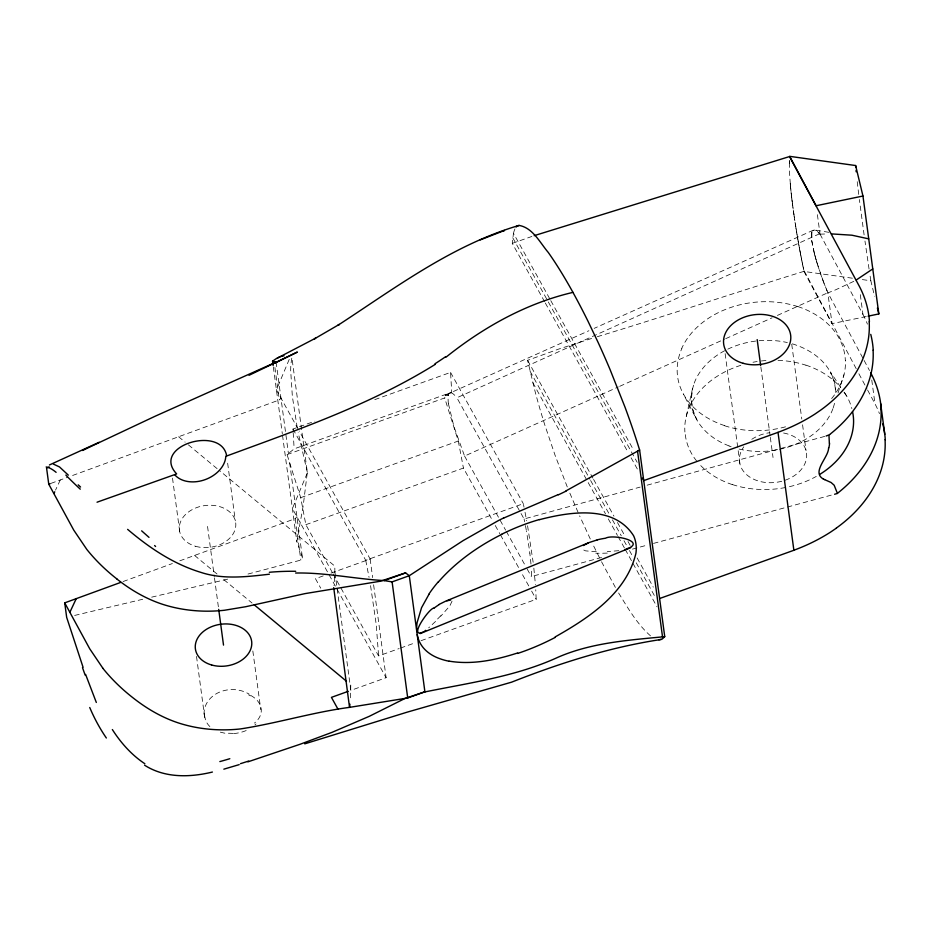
<?xml version="1.0" encoding="UTF-8"?>
<svg xmlns="http://www.w3.org/2000/svg" width="932" height="932" viewBox="0 0 932 932"><rect width="100%" height="100%" fill="white"/><g stroke="black" fill="none" stroke-linecap="round" stroke-linejoin="round"><path stroke-width="0.7" stroke-dasharray="4.66 3.5" d="M334.856 572.772L334.821 566.108L219.824 470.881M789.334 163.356L789.404 160.688M789.416 163.508L789.497 160.7M544.614 301.735L512.274 243.369L513.474 233.315L550.078 299.358M334.693 577.013L333.982 585.506M350.525 697.812L350.782 684.787L348.615 682.993M452.043 601.163L449.807 605.975L440.813 616.145M297.226 427.637L292.368 396.543L290.668 370.388A186.75 34.857 70.2 0 1 291.005 363.527L291.891 357.527L307.327 472.268L303.261 505.33L296.83 541.574L302.411 557.534L300.826 560.097L247.434 574.194M686.267 416.324L692.558 388.469L691.311 399.245L692.767 409.824L696.856 419.878L683.424 394.166M811.749 232.557L811.69 240.573L814.323 253.236M811.819 232.289L811.702 240.363L814.125 252.444M811.865 232.371L812.075 231.567M838.019 392.92L843.984 374.746M694.2 383.145L695.272 380.512A72.614 53.823 -7.7 0 1 709.602 361.173A69.9 51.796 -7.7 0 1 767.549 340.343A72.614 53.811 -7.7 0 1 787.342 342.557M832.963 408.635L831.892 411.268A72.614 53.823 -7.7 0 1 817.574 430.607A69.9 51.796 -7.7 0 1 759.615 451.438A72.614 53.823 -7.7 0 1 738.703 448.956M289.223 359.379L276.42 389.902L298.52 429.768M307.245 473.165L292.392 508.581L386.116 677.715L350.84 690.391L334.868 571.712M60.289 479.968L55.536 490.115M601.559 557.499L531.345 576.558L531.496 568.45M72.614 475.471L279.285 399.968L280.963 398.092M179.783 560.831L295.246 518.646L296.924 516.771M435.559 621.423L428.685 627.83M254.972 724.91L255.974 723.966M332.421 572.656L305.847 524.693L300.71 497.665L287.068 454.583L294.151 448.875L451.729 392.244L450.564 372.404L372.45 400.48M287.068 454.583L444.657 397.952L448.688 394.702A30.523 1.934 -20.5 0 1 445.147 395.774L451.729 392.244M813.053 230.367L814.836 230.041M445.17 395.762A48.406 9.04 70.2 0 1 445.927 394.853L446.673 394.551A26.783 1.701 -20.5 0 1 450.983 392.85M813.333 230.181L594.173 328.367M853.794 281.336L835.678 289.805A165.069 110.314 -15 0 1 827.814 292.869L832.066 323.637L867.133 316.367M445.927 394.853L588.884 330.743M448.455 403.894L453.919 426.518L464.567 456.063L618.335 386.931M619.663 386.337L724.374 339.26M725.702 338.666L772.092 317.812M777.393 315.424L827.767 292.776L822.001 277.864M567.273 486.947L555.146 455.492L544.789 424.899A162.82 30.395 70.2 0 1 535.085 391.463L527.594 360.323L558.629 349.104L594.103 337.675M512.274 243.369L531.881 236.448M50.911 483.393L67.687 477.266M123.082 581.545L172.385 563.534M293.056 430.281L292.974 429.046L314.9 421.171M300.71 497.665L458.288 441.034L444.657 397.952M305.847 524.693L463.425 468.062L492.655 520.79M292.974 429.046L365.717 560.295L523.306 503.664L524.017 507.148M323.229 575.894L315.47 578.69L320.736 588.208M330.988 573.11L370.155 559.037L299.219 431.038M333.12 573.914L378.59 655.942L399.141 648.556M400.504 648.066L415.579 642.649M421.066 640.68L536.168 599.311L535.749 589.723M819.088 233.163L820.02 234.13L816.968 211.413M804.025 271.329C734.334 292.776 665.297 316.228 595.478 337.256M819.612 233.757L456.901 397.766L524.075 518.973L640.133 487.098M647.123 485.176L824.715 436.397M632.444 549.123L647.891 544.929M653.507 543.403L834.641 494.228M227.664 579.145L150.11 597.529M74.653 615.435L144.658 598.81M618.766 550.684L607.303 551.616M233.047 733.368L224.437 733.135L218.449 731.702M819.927 234.165L827.243 233.932M596.387 551.756L585.599 550.87L581.265 548.89M828.863 232.336L814.987 230.006M852.384 278.202L803.978 271.457L831.961 323.66M862.321 279.588L870.837 280.777L874.566 296.236M729.034 445.997L731.131 446.731M815.582 230.239L816.257 230.682M178.606 436.747L185.119 442.141M188.369 444.832L217.657 469.087M194.567 555.425L217.354 574.287M223.855 579.681L252.059 603.039M650.501 635.845C636.964 623.951 627.888 607.955 618.499 592.81M817.341 231.439L818.611 232.697M818.319 232.348L818.867 232.965M209.875 726.576L208.815 725.457A27.809 22.205 -20 0 1 205.611 720.331L204.283 714.518M818.82 232.884L819.391 233.536M840.757 387.351L830.319 371.903L834.396 381.957L835.853 392.547M843.973 392.104L847.176 396.857M615.376 587.405L601.478 561.635M550.777 300.628L633.83 450.505M512.728 237.73L637.185 462.319M545.313 303.005L628.284 452.707M631.092 457.775L638.129 470.462M527.594 360.323L592.903 478.151M593.602 479.421L613.967 516.165M617.473 522.503L625.197 536.436M628.017 541.504L630.114 545.313M637.139 557.977L653.285 587.125M530.04 371.169L589.944 479.281M590.632 480.516L609.691 514.918M612.417 519.823L621.271 535.795M623.986 540.711L628.075 548.086M629.438 550.544L632.84 556.684M636.241 562.823L655.988 598.461M532.813 382.679L605.474 513.788M608.293 518.879L617.462 535.434M618.172 536.704L624.522 548.167M625.232 549.437L632.28 562.159M632.991 563.441L656.967 606.72M450.564 372.404L523.306 503.664M464.567 456.063L505.61 530.122M506.309 531.368L525.788 566.516M527.174 569.033L531.345 576.558M495.253 525.485L499.797 533.687M500.449 534.851L519.287 568.846M522.526 574.706L529.679 587.591M531.624 591.109L536.168 599.311M820.02 234.13L862.939 314.294L860.073 292.986M862.787 357.981L827.919 292.846L823.876 282.978M864.127 360.486L869.486 370.505M856.205 368.723L803.734 269.989M858.885 373.732L866.923 388.772M867.599 390.019L874.973 403.801A157.217 116.512 -7.7 0 1 879.47 413.657M599.416 557.592L593.323 545.313M590.282 538.987L579.634 515.874M578.108 512.437L569.207 491.653M823.515 282.035L817.096 263.15M821.64 276.921L817.888 265.725M817.411 264.094L816.583 261.449M816.886 262.381L815.849 258.91M816.141 259.842L815.617 258.071M815.372 257.244L815.663 258.164M814.929 255.589L815.43 257.337M815.197 256.51L814.486 253.958M814.277 253.155L814.533 254.052M307.327 472.268L298.17 432.495M524.075 518.973L524.658 521.757M803.454 268.661L803.827 270.14M803.186 267.344L803.535 268.812M802.906 266.016L803.268 267.484M802.638 264.711L802.988 266.168M365.717 560.295L369.072 577.409M802.37 263.395L802.72 264.851M802.103 262.09L802.452 263.546M801.846 260.797L802.184 262.241M801.59 259.492L801.928 260.937M801.334 258.211L801.671 259.644M801.077 256.917L801.415 258.362M800.833 255.648L801.159 257.069M525.042 512.309L526.662 520.767M800.576 254.366L800.914 255.787M525.427 525.555L526.347 530.518M800.67 254.518L799.866 250.58M800.425 253.248L799.551 248.937M458.288 441.034L463.425 468.062M799.248 247.306L799.633 249.089M798.957 245.675L799.33 247.458M798.654 244.056L799.039 245.827M798.747 244.207L798.083 240.84M798.456 242.6L797.524 237.66M527.57 525.753L533.151 562.264M370.563 585.657L376.272 624.789L378.59 655.942M797.885 239.396L797.256 236.076M796.988 234.503L797.338 236.227M526.429 531.03L526.557 531.788M797.07 234.643L796.464 231.369M796.813 233.082L796.219 229.82M795.963 228.27L796.301 229.971M796.044 228.422L795.008 222.154M795.8 226.884L794.775 220.651M870.837 280.777L870.034 275.511M869.055 269.045L864.966 241.05M794.553 219.148L794.856 220.802M527.139 535.469L529.213 548.529A80.944 15.11 70.2 0 1 529.83 553.165M794.332 217.645L794.635 219.3M794.111 216.166L794.413 217.797M794.192 216.317L793.283 210.282M793.982 214.826L793.085 208.826M864.104 234.899L859.362 199.506M871.769 380L874.973 403.801M791.734 344.246L801.788 419.027M802.568 424.771L806.04 450.657M760.85 366.917L770.135 435.943M770.321 437.376L773.036 457.507M725.131 353.647L740.02 464.369M370.155 559.037L372.649 577.619M373.615 584.772L386.116 677.715M276.117 362.105L288.419 453.5M289.654 462.75L302.411 557.534M274.928 367.558L279.285 399.968M295.246 518.646L300.826 560.097M273.332 366.928L282.314 433.706M282.501 435.116L296.83 541.574M252.828 650.967L260.797 709.73M207.545 526.429L214.278 576.477M214.476 577.91L218.519 607.932M172.502 478.116L179.783 532.044M792.899 207.382L793.179 208.978M227.653 463.204L235.318 520.825M196.512 656.408L204.702 717.489M792.981 207.533L792.526 204.516M792.794 206.089L792.34 203.083M792.421 203.234L792.002 200.322M858.733 194.427L857.848 187.122A258.747 13.211 79.1 0 1 856.939 179.13M792.247 201.825L791.839 198.982M791.676 197.654L791.92 199.133M791.757 197.805L791.082 192.388M791.606 196.477L790.942 191.095M530.984 564.035L529.83 553.154M533.85 568.147L535.422 584.667M790.814 189.813L791.023 191.246M790.895 189.965L790.557 187.262M790.767 188.683L790.441 186.004M790.522 186.155L790.219 183.522M790.301 183.662L790.406 184.909M293.196 432.763L294.151 448.875M440.848 615.656A67.605 14.353 -49.4 0 1 435.698 620.84M607.303 553.084A68.991 28.403 -3.3 0 1 595.793 553.224M513.497 233.373A140.208 26.166 70.2 0 1 515.291 228.305M783.602 433.007A33.785 25.036 -7.7 0 1 804.211 465.091A33.785 25.036 -7.7 0 1 758.345 481.005A33.785 25.036 -7.7 0 1 743.794 446.824M751.774 439.31A33.785 25.036 -7.7 0 1 769.937 432.669M204.131 714.518A28.438 23.789 1 0 1 218.892 692.406A28.438 23.789 1 0 1 249.194 694.165M246.188 730.548A28.251 17.929 -6.8 0 1 233.047 733.67M250.813 695.482A27.948 19.246 -0.7 0 1 254.471 723.081M248.599 694.841A28.601 21.32 8.5 0 1 250.335 695.901M835.783 392.547A76.983 57.05 -7.7 0 0 798.107 345.842L794.996 344.677A72.614 53.811 -7.7 0 0 791.757 343.687M834.524 403.3A76.983 57.05 -7.7 0 1 832.905 408.624M729.092 445.904A76.762 56.887 -7.7 0 1 694.317 383.168M805.947 365.146A89.332 66.207 -7.7 0 1 840.617 387.467M844.613 392.722A89.332 66.207 -7.7 0 1 851.86 408.589M778.045 360.335A84.929 62.933 -7.7 0 1 805.9 365.204M752.998 362.257A82.331 61.011 -7.7 0 1 757.145 361.534M761.316 360.975A82.331 61.011 -7.7 0 1 768.294 360.393M740.823 365.321A81.119 60.114 -7.7 0 0 729.29 369.736A82.331 61.011 -7.7 0 0 706.293 384.543L703.578 387.095A84.929 62.945 -7.7 0 0 689.482 407.051A87.841 65.1 -7.7 0 0 684.892 431.994M732.412 484.628A89.099 66.032 -7.7 0 1 698.837 463.588M696.67 461.037A89.099 66.032 -7.7 0 1 685.032 431.982M732.447 484.582A84.929 62.945 -7.7 0 0 760.302 489.463L764.473 489.545A82.331 61.011 -7.7 0 0 785.361 487.541M789.462 486.667A82.331 61.011 -7.7 0 0 797.524 484.465A81.119 60.114 -7.7 0 0 809.069 480.062A82.331 61.011 -7.7 0 0 816.269 476.427M797.932 306.581A89.134 66.067 -7.7 0 1 845.347 360.672M797.897 306.628A84.742 62.805 -7.7 0 0 770.1 301.758L765.941 301.688A82.144 60.871 -7.7 0 0 732.971 306.745A80.933 59.974 -7.7 0 0 721.45 311.148A82.144 60.871 -7.7 0 0 698.499 325.932L695.796 328.472A84.742 62.805 -7.7 0 0 681.735 348.382M724.677 425.633A88.598 65.659 -7.7 0 1 681.886 348.417M724.607 425.749A84.742 62.805 -7.7 0 0 752.404 430.619L756.563 430.7A82.144 60.871 -7.7 0 0 785.548 426.809M831.624 398.558A84.742 62.805 -7.7 0 0 840.781 383.996A87.596 64.914 -7.7 0 0 845.441 360.672M448.397 403.789A43.338 8.085 70.2 0 1 448.723 394.784M450.96 392.78A53.392 9.972 70.2 0 1 456.925 397.859M862.881 314.305A157.217 116.512 -7.7 0 1 867.436 324.15M790.336 183.72A246.106 45.936 70.2 0 1 789.369 163.426M195.673 546.315A28.391 21.04 -7.7 0 0 235.714 522.84A28.391 21.04 -7.7 0 0 191.27 510.142A28.391 21.04 -7.7 0 0 195.673 546.315"/><path stroke-width="1.4" d="M816.094 205.751L789.649 156.343L855.623 165.535L862.962 196.023L878.829 313.933L868.111 316.158M829.34 443.201L829.014 436.199M789.719 156.96L859.118 285.879A157.217 116.512 -7.7 0 1 869.265 319.117L869.416 321.785M789.765 156.483L534.199 235.656M349.943 704.184L349.535 707.365C312.721 712.258 277.095 723.302 240.456 728.929A113.716 84.276 -7.7 0 1 229.75 729.733A119.156 88.307 -7.7 0 1 184.408 724.723A114.869 85.127 -7.7 0 1 177.476 722.626C161.329 717.186 146.452 708.413 133.101 697.893A250.044 185.317 -7.7 0 1 102.718 668.116M333.714 587.626L349.535 707.365L407.715 697.975L424.899 691.8L409.288 575.708L405.583 572.889L380.547 581.195L305.09 593.602L245.605 606.744L224.484 610.25A113.716 84.276 -7.7 0 1 213.789 611.054A119.156 88.307 -7.7 0 1 168.447 606.045A114.869 85.127 -7.7 0 1 161.516 603.948C145.357 598.507 130.492 589.735 117.129 579.215M828.595 447.873C828.699 457.472 811.108 471.918 823.329 479.048M76.249 598.647L69.912 612.173M53.951 493.494L54.743 491.805M428.906 594.418L421.567 607.676L417.105 622.576A68.246 42.779 -35 0 0 416.802 631.558M445.822 357.317C483.37 327.295 525.858 303.413 572.935 292.38A249.124 46.495 70.2 0 1 587.987 321.202L598.146 342.51A209.747 39.156 70.2 0 1 610.087 369.608L624.941 406.993A159.652 29.801 70.2 0 1 639.62 450.005L664.737 636.661L662.116 639.107L658.842 639.795M438.448 581.894C455.934 561.868 478.046 546.269 501.707 534.385M872.771 268.917L856.263 279.984M433.764 608.13C429.233 608.107 407.121 639.736 423.804 631.733M829.573 434.731L826.113 436.013M273.134 365.495L272.563 361.185L275.767 358.937L315.645 338.153L314.422 338.864L339.283 324.418L338.083 325.198C395.785 287.604 452.02 245.151 519.042 225.416C532.755 227.688 539.977 242.693 548.261 252.444A262.486 49 70.2 0 1 572.924 292.322M424.736 631.069L425.691 630.335M90.264 446.778L155.26 416.173L276.117 362.105L272.563 361.185M836.388 528.141L830.866 531.904A156.797 116.197 -7.7 0 1 793.854 550.241M583.304 545.535L589.129 542.54L597.202 539.908M517.015 226.29L519.042 225.416M435.361 364.296C370.587 404.674 297.949 429.734 226.686 456.004C221.618 424.724 150.483 445.904 176.649 473.922L97.033 502.208M439.228 604.355L446.009 600.989L450.634 600.057M624.918 549.612C649.185 541.9 613.233 533.745 605.509 538.23A69.912 61.361 1.4 0 0 597.191 539.873M639.632 450.005L566.004 490.873M555.157 636.929C588.768 617.939 626.479 593.183 635.939 553.212A66.417 42.721 -29.6 0 0 633.585 535.737C613.769 504.631 569.79 511.819 539.383 519.683M49.175 466.92L46.6 468.179L48.755 484.186L73.756 530.122L86.804 549.414A250.044 185.317 -7.7 0 0 117.187 579.18M274.358 363.329L297.366 352.063L249.03 375.293M82.657 450.482L89.647 447.069M503.839 517.982L558.291 494.577M49.443 464.952L99.188 442.269M247.877 761.863L300.127 744.249L331.955 732.377L369.305 716.312L405.036 698.441L424.899 691.8M446.766 600.721L588.045 542.995M630.673 547.655L420.146 633.609M480.213 239.908L504.48 230.472L503.187 230.938M48.755 484.186L50.2 483.661M83.064 667.254L66.673 617.38L64.716 602.864L120.624 582.442M295.595 573.029C325.326 572.411 354.836 578.947 384.182 580.589L405.583 572.889M384.182 580.589L392.104 581.883L409.288 575.708L463.192 540.572L497.432 521.116A205.751 138.6 -34.3 0 1 503.816 517.866M348.253 691.323L331.431 697.369L338.025 709.264M659.611 598.53L793.878 550.276L778.01 432.355L643.744 480.609L642.346 478.081M517.656 652.959C495.708 660.054 472.175 665.005 449.108 661.138M304.729 743.853L407.249 712.13L511.575 682.177C559.992 663.083 609.773 647.216 661.359 639.445M239.186 764.636L223.831 769.168M834.641 494.228L837.449 493.471L834.163 485.223L831.064 482.485L824.61 479.63M212.414 772.046C189.953 777.521 164.684 778.162 144.565 765.184M816.199 205.727L862.962 196.023M424.363 692.033C469.612 682.795 516.013 676.609 558.35 657.095C591.925 642.602 628.797 640.144 664.737 636.661M269.406 574.205C246.665 576.826 222.981 579.704 200.788 572.353C173.41 564.023 149.237 547.771 127.626 529.364M831.612 233.909L851.918 235.202L868.729 238.872M53.392 464.089L59.508 466.944L68.327 475.145M254.238 604.833L346.448 681.199M80.56 487.04L78.218 484.826M102.765 668.093L89.728 648.8L64.716 602.864M96.322 702.46L85.604 674.418M877.408 308.038L878.829 313.933M880.647 403.579L884.783 434.382M870.837 373.01L871.21 375.806M757.168 339.598L760.652 365.484M637.535 451.135L662.524 636.882M392.104 581.883L407.715 697.975M218.705 609.365L223.517 645.107M856.182 171.791L856.054 170.44M855.762 167.282L855.623 165.535M885.272 439.694L885.074 437.026A157.217 116.512 -7.7 0 0 882.79 423.874M880.926 406.236L881.124 408.903M873.237 350.187L873.039 347.531A157.217 116.512 -7.7 0 0 870.756 334.378M433.823 608.316A67.617 47.381 -73.6 0 1 439.263 604.542M417.21 634.599A68.246 42.779 -35 0 0 419.773 642.369C423.699 650.35 431.458 655.744 439.683 658.633A98.897 61.803 -34.2 0 0 449.038 661.231M555.309 637.36A162.191 97.324 -32.2 0 1 517.644 653.448M501.672 534.257A162.191 108.438 -34.2 0 1 539.395 519.543M428.708 594.383A98.14 62.467 -34.3 0 1 438.285 581.824M777.999 432.332A156.797 116.197 -7.7 0 0 815.034 414.006L820.521 410.231A144.378 107.005 -7.7 0 0 869.183 321.808M516.165 227.035A140.208 26.166 70.2 0 1 516.98 226.208M885.051 439.718A144.378 107.005 -7.7 0 1 836.319 528.083M566.073 491.106A188.835 110.512 -31.1 0 1 558.35 494.822M148.992 537.368A122.476 2.575 41.5 0 1 141.652 530.844M80.257 489.183A117.583 5.406 40.2 0 1 65.857 475.11M225.812 456.132A28.251 20.632 -21.1 0 1 205.378 479.549A28.251 20.632 -21.1 0 1 174.948 474.994M445.449 356.828A375.619 355.709 16.7 0 1 434.988 363.771M269.348 572.271A279.751 264.606 -50.3 0 1 295.712 571.281M819.706 474.423A82.331 61.011 -7.7 0 0 832.066 465.243L834.781 462.691A84.929 62.933 -7.7 0 0 848.877 442.747A87.771 65.054 -7.7 0 0 853.549 419.365A89.332 66.207 -7.7 0 0 852.559 411.629M870.779 373.021A157.217 116.512 -7.7 0 1 880.985 406.236M880.985 408.915A144.635 107.192 -7.7 0 1 837.425 493.343M824.634 479.584A110.058 64.063 -69.1 0 1 823.364 478.966M829.55 443.084A26.888 14.795 -52.2 0 1 828.874 447.779M873.086 350.199A144.635 107.192 -7.7 0 1 829.527 434.627M277.2 358.156A173.503 46.472 -79.8 0 1 284.027 355.803M248.739 761.025A98.78 9.169 -19.1 0 1 240.479 763.669M229.82 758.706A137.854 41.812 -24.1 0 1 219.847 761.584M144.856 763.727A121.125 79.138 78.7 0 1 112.353 729.558M106.353 738.004A143.33 98.093 81.8 0 1 89.74 707.516M85.173 675.164A154.887 13.153 70.7 0 1 82.494 667.615M46.134 466.967A163.496 31.583 67.8 0 1 56.106 472.338M155.597 546.49A139.986 1.095 44.3 0 1 154.619 545.535M743.095 363.282A33.785 25.036 -7.7 0 0 790.674 335.275A33.785 25.036 -7.7 0 0 737.736 320.247A33.785 25.036 -7.7 0 0 743.095 363.282M211.634 664.994A28.391 21.04 -7.7 0 0 251.675 641.519A28.391 21.04 -7.7 0 0 207.242 628.82A28.391 21.04 -7.7 0 0 211.634 664.994"/></g></svg>
